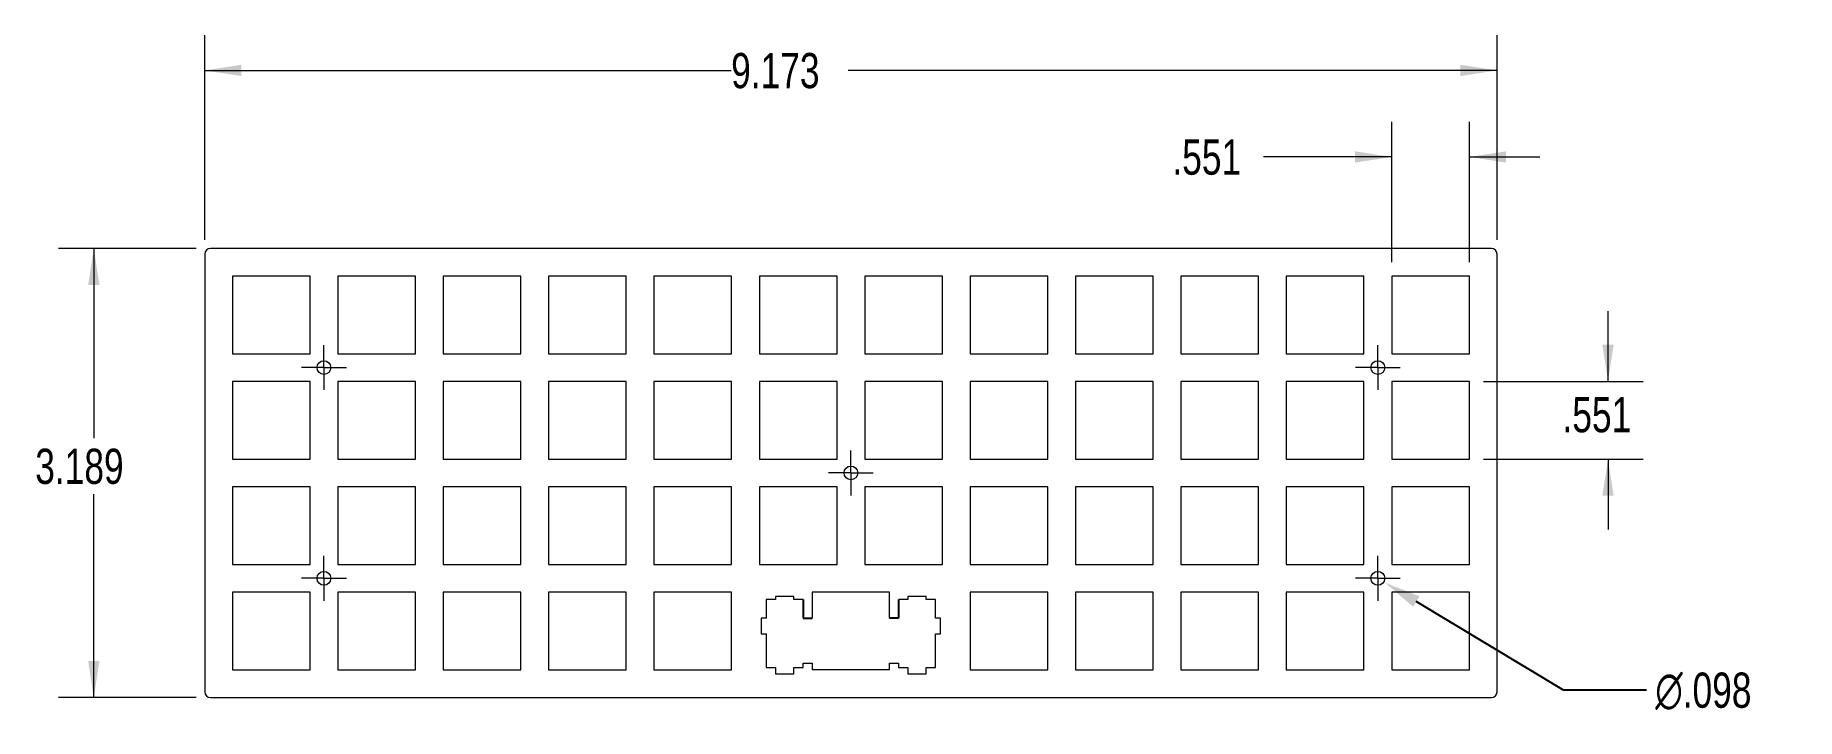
# Model space of a CAD drawing. Header units: inches. Extents: x 0.95 to 7.2, y 3.01 to 5.44.
import ezdxf

# ---------------------------------------------------------------- set-up
doc = ezdxf.new("R2010")
doc.units = ezdxf.units.IN
doc.header["$MEASUREMENT"] = 0
doc.header["$PDSIZE"] = -1
doc.styles.add('SLDTEXTSTYLE0', font='TXT', dxfattribs={"width": 0.75})
doc.dimstyles.new('SLDDIMSTYLE0', dxfattribs={"dimtxt": 0.125, "dimasz": 0.13, "dimexe": 0, "dimexo": 0.0625, "dimgap": 0.03125, "dimtad": 0, "dimtih": 1, "dimtoh": 1, "dimdec": 3, "dimlfac": 2, "dimrnd": 1e-09, "dimzin": 12, "dimdsep": 46, "dimtxsty": 'SLDTEXTSTYLE0', "dimsah": 1, "dimcen": 0.09, "dimadec": 0, "dimazin": 3, "dimtfac": 1, "dimtdec": 3, "dimtofl": 0, "dimtmove": 0, "dimatfit": 3, "dimfxl": 1, "dimfrac": 2, "dimtolj": 1, "dimtzin": 12, "dimarcsym": 0})
doc.dimstyles.new('SLDDIMSTYLE1', dxfattribs={"dimtxt": 0.125, "dimasz": 0.13, "dimexe": 0, "dimexo": 0.0625, "dimgap": 0.03125, "dimtad": 0, "dimtih": 1, "dimtoh": 1, "dimdec": 3, "dimlfac": 2, "dimrnd": 1e-09, "dimzin": 12, "dimdsep": 46, "dimtxsty": 'SLDTEXTSTYLE0', "dimsah": 1, "dimcen": 0, "dimadec": 0, "dimazin": 3, "dimtfac": 1, "dimtdec": 3, "dimtofl": 0, "dimtmove": 0, "dimatfit": 3, "dimfxl": 1, "dimfrac": 2, "dimtolj": 1, "dimtzin": 12, "dimarcsym": 0})
doc.dimstyles.new('SLDDIMSTYLE2', dxfattribs={"dimtxt": 0.125, "dimasz": 0.13, "dimexe": 0, "dimexo": 0.0625, "dimgap": 0.03125, "dimtad": 0, "dimtih": 1, "dimtoh": 1, "dimdec": 3, "dimlfac": 2, "dimrnd": 1e-09, "dimzin": 12, "dimdsep": 46, "dimtxsty": 'SLDTEXTSTYLE0', "dimsah": 1, "dimcen": 0.09, "dimadec": 0, "dimazin": 3, "dimtfac": 1, "dimtdec": 3, "dimtmove": 0, "dimatfit": 0, "dimfxl": 1, "dimfrac": 2, "dimtolj": 1, "dimtzin": 12, "dimarcsym": 0})

# ---------------------------------------------------------------- blocks, each defined once
blk = doc.blocks.new('_D')
at = {"color": 7, "linetype": 'Continuous', "lineweight": 0, "transparency": 16777216}
for p, q in [((1.551, 4.7126), (1.551, 5.4393)), ((6.1376, 4.7126), (6.1376, 5.4393)), ((1.551, 5.3143), (3.4193, 5.3143)), ((6.1376, 5.3143), (3.8349, 5.3143))]:
    blk.add_line(p, q, dxfattribs=at)
for points in [[(1.551, 5.3143), (1.681, 5.2943), (1.681, 5.3343)], [(6.1376, 5.3143), (6.0076, 5.3343), (6.0076, 5.2943)]]:
    blk.add_solid(points, dxfattribs=at)
at = {"color": 7, "linetype": 'Continuous', "lineweight": 0, "transparency": 16777216, "insert": (3.4193, 5.3762), "char_height": 0.125, "attachment_point": 1, "style": 'SLDTEXTSTYLE0'}
blk.add_mtext('9.173', dxfattribs=at)
blk = doc.blocks.new('_D_1')
at = {"color": 7, "linetype": 'Continuous', "lineweight": 0, "transparency": 16777216}
for p, q in [((1.521, 4.6826), (1.0323, 4.6826)), ((1.1573, 4.6826), (1.1573, 4.0088)), ((1.1573, 3.0881), (1.1573, 3.8104)), ((1.521, 3.0881), (1.0323, 3.0881))]:
    blk.add_line(p, q, dxfattribs=at)
for points in [[(1.1573, 4.6826), (1.1373, 4.5526), (1.1773, 4.5526)], [(1.1573, 3.0881), (1.1773, 3.2181), (1.1373, 3.2181)]]:
    blk.add_solid(points, dxfattribs=at)
at = {"color": 7, "linetype": 'Continuous', "lineweight": 0, "transparency": 16777216, "insert": (0.9495, 3.9715), "char_height": 0.125, "attachment_point": 1, "style": 'SLDTEXTSTYLE0'}
blk.add_mtext('3.189', dxfattribs=at)
blk = doc.blocks.new('_D_2')
at = {"color": 0, "linetype": 'Continuous', "lineweight": -2, "transparency": 16777216}
for p, q in [((6.3731, 3.1143), (5.851, 3.429)), ((6.668, 3.1143), (6.3731, 3.1143))]:
    blk.add_line(p, q, dxfattribs=at)
at = {"color": 0, "linetype": 'Continuous', "transparency": 16777216}
blk.add_solid([(5.8622, 3.4476), (5.8398, 3.4105), (5.7397, 3.4961)], dxfattribs=at)
at = {"layer": 'Defpoints', "color": 0, "linetype": 'Continuous', "transparency": 16777216}
for p in [(5.6891, 3.5266), (5.7397, 3.4961)]:
    blk.add_point(p, dxfattribs=at)
at = {"color": 0, "linetype": 'Continuous', "lineweight": 0, "transparency": 16777216, "insert": (6.6993, 3.1768), "char_height": 0.125, "attachment_point": 1, "style": 'SLDTEXTSTYLE0'}
blk.add_mtext('\\A1;∅.098', dxfattribs=at)
blk = doc.blocks.new('_D_3')
at = {"color": 7, "linetype": 'Continuous', "lineweight": 0, "transparency": 16777216}
for p, q in [((6.5313, 4.2102), (6.5313, 4.4602)), ((6.0892, 4.2102), (6.6563, 4.2102)), ((6.0892, 3.9346), (6.6563, 3.9346)), ((6.5313, 3.9346), (6.5313, 3.6846))]:
    blk.add_line(p, q, dxfattribs=at)
for points in [[(6.5313, 4.2102), (6.5513, 4.3402), (6.5113, 4.3402)], [(6.5313, 3.9346), (6.5113, 3.8046), (6.5513, 3.8046)]]:
    blk.add_solid(points, dxfattribs=at)
at = {"color": 7, "linetype": 'Continuous', "lineweight": 0, "transparency": 16777216, "insert": (6.3697, 4.1548), "char_height": 0.125, "attachment_point": 1, "style": 'SLDTEXTSTYLE0'}
blk.add_mtext('.551', dxfattribs=at)
blk = doc.blocks.new('_D_4')
at = {"color": 7, "linetype": 'Continuous', "lineweight": 0, "transparency": 16777216}
for p, q in [((5.7636, 4.6342), (5.7636, 5.1322)), ((6.0392, 4.6342), (6.0392, 5.1322)), ((5.7636, 5.0072), (5.3085, 5.0072)), ((6.0392, 5.0072), (6.2892, 5.0072))]:
    blk.add_line(p, q, dxfattribs=at)
for points in [[(5.7636, 5.0072), (5.6336, 5.0272), (5.6336, 4.9872)], [(6.0392, 5.0072), (6.1692, 4.9872), (6.1692, 5.0272)]]:
    blk.add_solid(points, dxfattribs=at)
at = {"color": 7, "linetype": 'Continuous', "lineweight": 0, "transparency": 16777216, "insert": (4.9852, 5.0691), "char_height": 0.125, "attachment_point": 1, "style": 'SLDTEXTSTYLE0'}
blk.add_mtext('.551', dxfattribs=at)
blk = doc.blocks.new('SW_CENTERMARKSYMBOL_0')
at = {"color": 0, "linetype": 'Continuous', "lineweight": 0}
for p, q in [((0, 0.05), (0, 0.0795)), ((-0.05, 0), (-0.0795, 0)), ((0, 0), (-0.05, 0)), ((0, 0), (0, 0.05)), ((0, 0), (0, -0.05)), ((0, 0), (0.05, 0)), ((0.05, 0), (0.0795, 0)), ((0, -0.05), (0, -0.0795))]:
    blk.add_line(p, q, dxfattribs=at)
blk = doc.blocks.new('SW_CENTERMARKSYMBOL_1')
at = {"color": 0, "linetype": 'Continuous', "lineweight": 0}
for p, q in [((0, 0.05), (0, 0.0795)), ((-0.05, 0), (-0.0795, 0)), ((0, 0), (-0.05, 0)), ((0, 0), (0, 0.05)), ((0, 0), (0, -0.05)), ((0, 0), (0.05, 0)), ((0.05, 0), (0.0795, 0)), ((0, -0.05), (0, -0.0795))]:
    blk.add_line(p, q, dxfattribs=at)
blk = doc.blocks.new('SW_CENTERMARKSYMBOL_2')
at = {"color": 0, "linetype": 'Continuous', "lineweight": 0}
for p, q in [((0, 0.05), (0, 0.0795)), ((-0.05, 0), (-0.0795, 0)), ((0, 0), (-0.05, 0)), ((0, 0), (0, 0.05)), ((0, 0), (0, -0.05)), ((0, 0), (0.05, 0)), ((0.05, 0), (0.0795, 0)), ((0, -0.05), (0, -0.0795))]:
    blk.add_line(p, q, dxfattribs=at)
blk = doc.blocks.new('SW_CENTERMARKSYMBOL_3')
at = {"color": 0, "linetype": 'Continuous', "lineweight": 0}
for p, q in [((0, 0.05), (0, 0.0795)), ((-0.05, 0), (-0.0795, 0)), ((0, 0), (-0.05, 0)), ((0, 0), (0, 0.05)), ((0, 0), (0, -0.05)), ((0, 0), (0.05, 0)), ((0.05, 0), (0.0795, 0)), ((0, -0.05), (0, -0.0795))]:
    blk.add_line(p, q, dxfattribs=at)
blk = doc.blocks.new('SW_CENTERMARKSYMBOL_4')
at = {"color": 0, "linetype": 'Continuous', "lineweight": 0}
for p, q in [((0, 0.05), (0, 0.0795)), ((-0.05, 0), (-0.0795, 0)), ((0, 0), (-0.05, 0)), ((0, 0), (0, 0.05)), ((0, 0), (0, -0.05)), ((0, 0), (0.05, 0)), ((0.05, 0), (0.0795, 0)), ((0, -0.05), (0, -0.0795))]:
    blk.add_line(p, q, dxfattribs=at)

msp = doc.modelspace()

# ---------------------------------------------------------------- linework, layer by layer
at = {"color": 7, "linetype": 'Continuous', "lineweight": 15}
for p, q in [((1.55099, 4.66262), (1.55099, 3.10813)), ((6.11761, 4.68262), (1.57099, 4.68262)), ((6.13761, 3.10813), (6.13761, 4.66262)), ((1.92501, 4.5842), (1.64941, 4.5842)), ((1.64941, 4.5842), (1.64941, 4.30861)), ((1.92501, 4.30861), (1.92501, 4.5842)), ((2.29902, 4.5842), (2.02343, 4.5842)), ((2.02343, 4.5842), (2.02343, 4.30861)), ((2.29902, 4.30861), (2.29902, 4.5842)), ((2.67304, 4.5842), (2.39745, 4.5842)), ((2.39745, 4.5842), (2.39745, 4.30861)), ((2.67304, 4.30861), (2.67304, 4.5842)), ((3.04706, 4.5842), (2.77146, 4.5842)), ((2.77146, 4.5842), (2.77146, 4.30861)), ((3.04706, 4.30861), (3.04706, 4.5842)), ((3.42107, 4.5842), (3.14548, 4.5842)), ((3.14548, 4.5842), (3.14548, 4.30861)), ((3.42107, 4.30861), (3.42107, 4.5842)), ((3.79509, 4.5842), (3.5195, 4.5842)), ((3.5195, 4.5842), (3.5195, 4.30861)), ((3.79509, 4.30861), (3.79509, 4.5842)), ((4.16911, 4.5842), (3.89352, 4.5842)), ((3.89352, 4.5842), (3.89352, 4.30861)), ((4.16911, 4.30861), (4.16911, 4.5842)), ((4.54312, 4.5842), (4.26752, 4.5842)), ((4.26752, 4.5842), (4.26752, 4.30861)), ((4.54312, 4.30861), (4.54312, 4.5842)), ((4.91714, 4.5842), (4.64155, 4.5842)), ((4.64155, 4.5842), (4.64155, 4.30861)), ((4.91714, 4.30861), (4.91714, 4.5842)), ((5.29116, 4.5842), (5.01556, 4.5842)), ((5.01556, 4.5842), (5.01556, 4.30861)), ((5.29116, 4.30861), (5.29116, 4.5842)), ((5.66517, 4.5842), (5.38959, 4.5842)), ((5.38959, 4.5842), (5.38959, 4.30861)), ((5.66517, 4.30861), (5.66517, 4.5842)), ((6.03919, 4.5842), (5.7636, 4.5842)), ((5.7636, 4.5842), (5.7636, 4.30861)), ((6.03919, 4.30861), (6.03919, 4.5842)), ((1.64941, 4.30861), (1.92501, 4.30861)), ((2.02343, 4.30861), (2.29902, 4.30861)), ((2.39745, 4.30861), (2.67304, 4.30861)), ((2.77146, 4.30861), (3.04706, 4.30861)), ((3.14548, 4.30861), (3.42107, 4.30861)), ((3.5195, 4.30861), (3.79509, 4.30861)), ((3.89352, 4.30861), (4.16911, 4.30861)), ((4.26752, 4.30861), (4.54312, 4.30861)), ((4.64155, 4.30861), (4.91714, 4.30861)), ((5.01556, 4.30861), (5.29116, 4.30861)), ((5.38959, 4.30861), (5.66517, 4.30861)), ((5.7636, 4.30861), (6.03919, 4.30861)), ((1.92501, 4.21018), (1.64941, 4.21018)), ((1.64941, 4.21018), (1.64941, 3.93459)), ((1.92501, 3.93459), (1.92501, 4.21018)), ((2.29902, 4.21018), (2.02343, 4.21018)), ((2.02343, 4.21018), (2.02343, 3.93459)), ((2.29902, 3.93459), (2.29902, 4.21018)), ((2.67304, 4.21018), (2.39745, 4.21018)), ((2.39745, 4.21018), (2.39745, 3.93459)), ((2.67304, 3.93459), (2.67304, 4.21018)), ((3.04706, 4.21018), (2.77146, 4.21018)), ((2.77146, 4.21018), (2.77146, 3.93459)), ((3.04706, 3.93459), (3.04706, 4.21018)), ((3.42107, 4.21018), (3.14548, 4.21018)), ((3.14548, 4.21018), (3.14548, 3.93459)), ((3.42107, 3.93459), (3.42107, 4.21018)), ((3.79509, 4.21018), (3.5195, 4.21018)), ((3.5195, 4.21018), (3.5195, 3.93459)), ((3.79509, 3.93459), (3.79509, 4.21018)), ((4.16911, 4.21018), (3.89352, 4.21018)), ((3.89352, 4.21018), (3.89352, 3.93459)), ((4.16911, 3.93459), (4.16911, 4.21018)), ((4.54312, 4.21018), (4.26752, 4.21018)), ((4.26752, 4.21018), (4.26752, 3.93459)), ((4.54312, 3.93459), (4.54312, 4.21018)), ((4.91714, 4.21018), (4.64155, 4.21018)), ((4.64155, 4.21018), (4.64155, 3.93459)), ((4.91714, 3.93459), (4.91714, 4.21018)), ((5.29116, 4.21018), (5.01556, 4.21018)), ((5.01556, 4.21018), (5.01556, 3.93459)), ((5.29116, 3.93459), (5.29116, 4.21018)), ((5.66517, 4.21018), (5.38959, 4.21018)), ((5.38959, 4.21018), (5.38959, 3.93459)), ((5.66517, 3.93459), (5.66517, 4.21018)), ((6.03919, 4.21018), (5.7636, 4.21018)), ((5.7636, 4.21018), (5.7636, 3.93459)), ((6.03919, 3.93459), (6.03919, 4.21018)), ((1.64941, 3.93459), (1.92501, 3.93459)), ((2.02343, 3.93459), (2.29902, 3.93459)), ((2.39745, 3.93459), (2.67304, 3.93459)), ((2.77146, 3.93459), (3.04706, 3.93459)), ((3.14548, 3.93459), (3.42107, 3.93459)), ((3.5195, 3.93459), (3.79509, 3.93459)), ((3.89352, 3.93459), (4.16911, 3.93459)), ((4.26752, 3.93459), (4.54312, 3.93459)), ((4.64155, 3.93459), (4.91714, 3.93459)), ((5.01556, 3.93459), (5.29116, 3.93459)), ((5.38959, 3.93459), (5.66517, 3.93459)), ((5.7636, 3.93459), (6.03919, 3.93459)), ((1.92501, 3.83616), (1.64941, 3.83616)), ((1.64941, 3.83616), (1.64941, 3.56057)), ((1.92501, 3.56057), (1.92501, 3.83616)), ((2.29902, 3.83616), (2.02343, 3.83616)), ((2.02343, 3.83616), (2.02343, 3.56057)), ((2.29902, 3.56057), (2.29902, 3.83616)), ((2.67304, 3.83616), (2.39745, 3.83616)), ((2.39745, 3.83616), (2.39745, 3.56057)), ((2.67304, 3.56057), (2.67304, 3.83616)), ((3.04706, 3.83616), (2.77146, 3.83616)), ((2.77146, 3.83616), (2.77146, 3.56057)), ((3.04706, 3.56057), (3.04706, 3.83616)), ((3.42107, 3.83616), (3.14548, 3.83616)), ((3.14548, 3.83616), (3.14548, 3.56057)), ((3.42107, 3.56057), (3.42107, 3.83616)), ((3.79509, 3.83616), (3.5195, 3.83616)), ((3.5195, 3.83616), (3.5195, 3.56057)), ((3.79509, 3.56057), (3.79509, 3.83616)), ((4.16911, 3.83616), (3.89352, 3.83616)), ((3.89352, 3.83616), (3.89352, 3.56057)), ((4.16911, 3.56057), (4.16911, 3.83616)), ((4.54312, 3.83616), (4.26752, 3.83616)), ((4.26752, 3.83616), (4.26752, 3.56057)), ((4.54312, 3.56057), (4.54312, 3.83616)), ((4.91714, 3.83616), (4.64155, 3.83616)), ((4.64155, 3.83616), (4.64155, 3.56057)), ((4.91714, 3.56057), (4.91714, 3.83616)), ((5.29116, 3.83616), (5.01556, 3.83616)), ((5.01556, 3.83616), (5.01556, 3.56057)), ((5.29116, 3.56057), (5.29116, 3.83616)), ((5.66517, 3.83616), (5.38959, 3.83616)), ((5.38959, 3.83616), (5.38959, 3.56057)), ((5.66517, 3.56057), (5.66517, 3.83616)), ((6.03919, 3.83616), (5.7636, 3.83616)), ((5.7636, 3.83616), (5.7636, 3.56057)), ((6.03919, 3.56057), (6.03919, 3.83616)), ((1.64941, 3.56057), (1.92501, 3.56057)), ((2.02343, 3.56057), (2.29902, 3.56057)), ((2.39745, 3.56057), (2.67304, 3.56057)), ((2.77146, 3.56057), (3.04706, 3.56057)), ((3.14548, 3.56057), (3.42107, 3.56057)), ((3.5195, 3.56057), (3.79509, 3.56057)), ((3.89352, 3.56057), (4.16911, 3.56057)), ((4.26752, 3.56057), (4.54312, 3.56057)), ((4.64155, 3.56057), (4.91714, 3.56057)), ((5.01556, 3.56057), (5.29116, 3.56057)), ((5.38959, 3.56057), (5.66517, 3.56057)), ((5.7636, 3.56057), (6.03919, 3.56057)), ((1.92501, 3.46215), (1.64941, 3.46215)), ((1.64941, 3.46215), (1.64941, 3.18656)), ((1.92501, 3.18656), (1.92501, 3.46215)), ((2.29902, 3.46215), (2.02343, 3.46215)), ((2.02343, 3.46215), (2.02343, 3.18656)), ((2.29902, 3.18656), (2.29902, 3.46215)), ((2.67304, 3.46215), (2.39745, 3.46215)), ((2.39745, 3.46215), (2.39745, 3.18656)), ((2.67304, 3.18656), (2.67304, 3.46215)), ((3.04706, 3.46215), (2.77146, 3.46215)), ((2.77146, 3.46215), (2.77146, 3.18656)), ((3.04706, 3.18656), (3.04706, 3.46215)), ((3.42107, 3.46215), (3.14548, 3.46215)), ((3.14548, 3.46215), (3.14548, 3.18656)), ((3.42107, 3.18656), (3.42107, 3.46215)), ((3.6418, 3.44714), (3.5768, 3.44714)), ((3.5768, 3.44714), (3.5768, 3.43664)), ((3.6418, 3.43664), (3.6418, 3.44714)), ((3.7068, 3.46215), (3.7068, 3.36964)), ((3.9818, 3.46215), (3.7068, 3.46215)), ((3.9818, 3.36964), (3.9818, 3.46215)), ((4.1118, 3.44714), (4.0468, 3.44714)), ((4.0468, 3.44714), (4.0468, 3.43664)), ((4.1118, 3.43664), (4.1118, 3.44714)), ((4.54312, 3.46215), (4.26752, 3.46215)), ((4.26752, 3.46215), (4.26752, 3.18656)), ((4.54312, 3.18656), (4.54312, 3.46215)), ((4.91714, 3.46215), (4.64155, 3.46215)), ((4.64155, 3.46215), (4.64155, 3.18656)), ((4.91714, 3.18656), (4.91714, 3.46215)), ((5.29116, 3.46215), (5.01556, 3.46215)), ((5.01556, 3.46215), (5.01556, 3.18656)), ((5.29116, 3.18656), (5.29116, 3.46215)), ((5.66517, 3.46215), (5.38959, 3.46215)), ((5.38959, 3.46215), (5.38959, 3.18656)), ((5.66517, 3.18656), (5.66517, 3.46215)), ((6.03919, 3.46215), (5.7636, 3.46215)), ((5.7636, 3.46215), (5.7636, 3.18656)), ((6.03919, 3.18656), (6.03919, 3.46215)), ((3.5768, 3.43664), (3.5438, 3.43664)), ((3.5438, 3.43664), (3.5438, 3.36964)), ((3.6743, 3.43664), (3.6418, 3.43664)), ((4.0468, 3.43664), (4.0143, 3.43664)), ((4.1448, 3.43664), (4.1118, 3.43664)), ((4.1448, 3.36964), (4.1448, 3.43664)), ((3.5438, 3.36964), (3.5263, 3.36964)), ((3.5263, 3.36964), (3.5263, 3.31464)), ((3.5263, 3.31464), (3.5438, 3.31464)), ((3.5438, 3.31464), (3.5438, 3.19465)), ((4.1623, 3.36964), (4.1448, 3.36964)), ((4.1448, 3.19465), (4.1448, 3.31464)), ((4.1448, 3.31464), (4.1623, 3.31464)), ((4.1623, 3.31464), (4.1623, 3.36964)), ((3.5438, 3.19465), (3.5768, 3.19465)), ((3.5768, 3.19465), (3.5768, 3.17214)), ((3.6418, 3.17214), (3.6418, 3.19465)), ((3.6418, 3.19465), (3.6748, 3.19465)), ((3.6748, 3.19465), (3.6748, 3.21015)), ((3.6748, 3.21015), (3.7068, 3.21015)), ((3.7068, 3.21015), (3.7068, 3.18715)), ((3.9818, 3.18715), (3.9818, 3.21015)), ((3.9818, 3.21015), (4.0138, 3.21015)), ((4.0138, 3.21015), (4.0138, 3.19465)), ((4.0138, 3.19465), (4.0468, 3.19465)), ((4.0468, 3.19465), (4.0468, 3.17214)), ((4.1118, 3.17214), (4.1118, 3.19465)), ((4.1118, 3.19465), (4.1448, 3.19465)), ((1.64941, 3.18656), (1.92501, 3.18656)), ((2.02343, 3.18656), (2.29902, 3.18656)), ((2.39745, 3.18656), (2.67304, 3.18656)), ((2.77146, 3.18656), (3.04706, 3.18656)), ((3.14548, 3.18656), (3.42107, 3.18656)), ((3.5768, 3.17214), (3.6418, 3.17214)), ((3.7068, 3.18715), (3.9818, 3.18715)), ((4.0468, 3.17214), (4.1118, 3.17214)), ((4.26752, 3.18656), (4.54312, 3.18656)), ((4.64155, 3.18656), (4.91714, 3.18656)), ((5.01556, 3.18656), (5.29116, 3.18656)), ((5.38959, 3.18656), (5.66517, 3.18656)), ((5.7636, 3.18656), (6.03919, 3.18656)), ((1.57099, 3.08813), (6.11761, 3.08813))]:
    msp.add_line(p, q, dxfattribs=at)
for p, q in [((3.6748, 3.43664), (3.6748, 3.36964)), ((4.0138, 3.43664), (4.0138, 3.36964)), ((3.6748, 3.36964), (3.7068, 3.36964)), ((4.0138, 3.36964), (3.9818, 3.36964))]:
    msp.add_line(p, q)
for centre in [(1.97422, 4.25939), (5.71438, 4.25939), (3.8443, 3.88538), (1.97422, 3.51136), (5.71438, 3.51136)]:
    msp.add_circle(centre, 0.0245, dxfattribs=at)
for centre, start, end in [((1.57099, 4.66262), 90, 180), ((6.11761, 4.66262), 0, 90), ((1.57099, 3.10813), 180, 270), ((6.11761, 3.10813), 270, 0)]:
    msp.add_arc(centre, 0.02, start, end, dxfattribs=at)

# ---------------------------------------------------------------- block references
at = {"color": 7, "linetype": 'Continuous', "lineweight": 0}
for name, p in [('SW_CENTERMARKSYMBOL_3', (1.97422, 4.25939)), ('SW_CENTERMARKSYMBOL_1', (5.71438, 4.25939)), ('SW_CENTERMARKSYMBOL_2', (3.8443, 3.88538)), ('SW_CENTERMARKSYMBOL_4', (1.97422, 3.51136)), ('SW_CENTERMARKSYMBOL_0', (5.71438, 3.51136))]:
    msp.add_blockref(name, p, dxfattribs=at)

# ---------------------------------------------------------------- dimensions: what is measured, and where the dimension line sits
for base, p1, p2, dimstyle, picture, middle in [((6.13761, 5.31425), (1.55099, 4.66262), (6.13761, 4.66262), 'SLDDIMSTYLE0', '_D', (3.62706, 5.31425)), ((5.7636, 5.00723), (6.03919, 4.5842), (5.7636, 4.5842), 'SLDDIMSTYLE2', '_D_4', (5.14684, 5.00723))]:
    dim = msp.add_linear_dim(base=base, p1=p1, p2=p2, dimstyle=dimstyle, dxfattribs=at)
    dim.commit()
    dim.dimension.update_dxf_attribs({"geometry": picture, "text_midpoint": middle, "dimtype": 160})
for base, p1, p2, dimstyle, picture, middle in [((1.15729, 3.08813), (1.57099, 4.68262), (1.57099, 3.08813), 'SLDDIMSTYLE0', '_D_1', (1.15729, 3.90961)), ((6.53131, 3.93459), (6.03919, 4.21018), (6.03919, 3.93459), 'SLDDIMSTYLE2', '_D_3', (6.53131, 4.09291))]:
    dim = msp.add_linear_dim(base=base, p1=p1, p2=p2, angle=90, dimstyle=dimstyle, dxfattribs=at)
    dim.commit()
    dim.dimension.update_dxf_attribs({"geometry": picture, "text_midpoint": middle, "dimtype": 160})
dim = msp.add_diameter_dim_2p(p1=(5.68909, 3.5266), p2=(5.73967, 3.49612), text='∅.098', dimstyle='SLDDIMSTYLE1', dxfattribs=at)
dim.commit()
dim.dimension.update_dxf_attribs({"geometry": '_D_2', "text_midpoint": (6.87899, 3.11432), "dimtype": 163})

doc.saveas('drawing.dxf')
